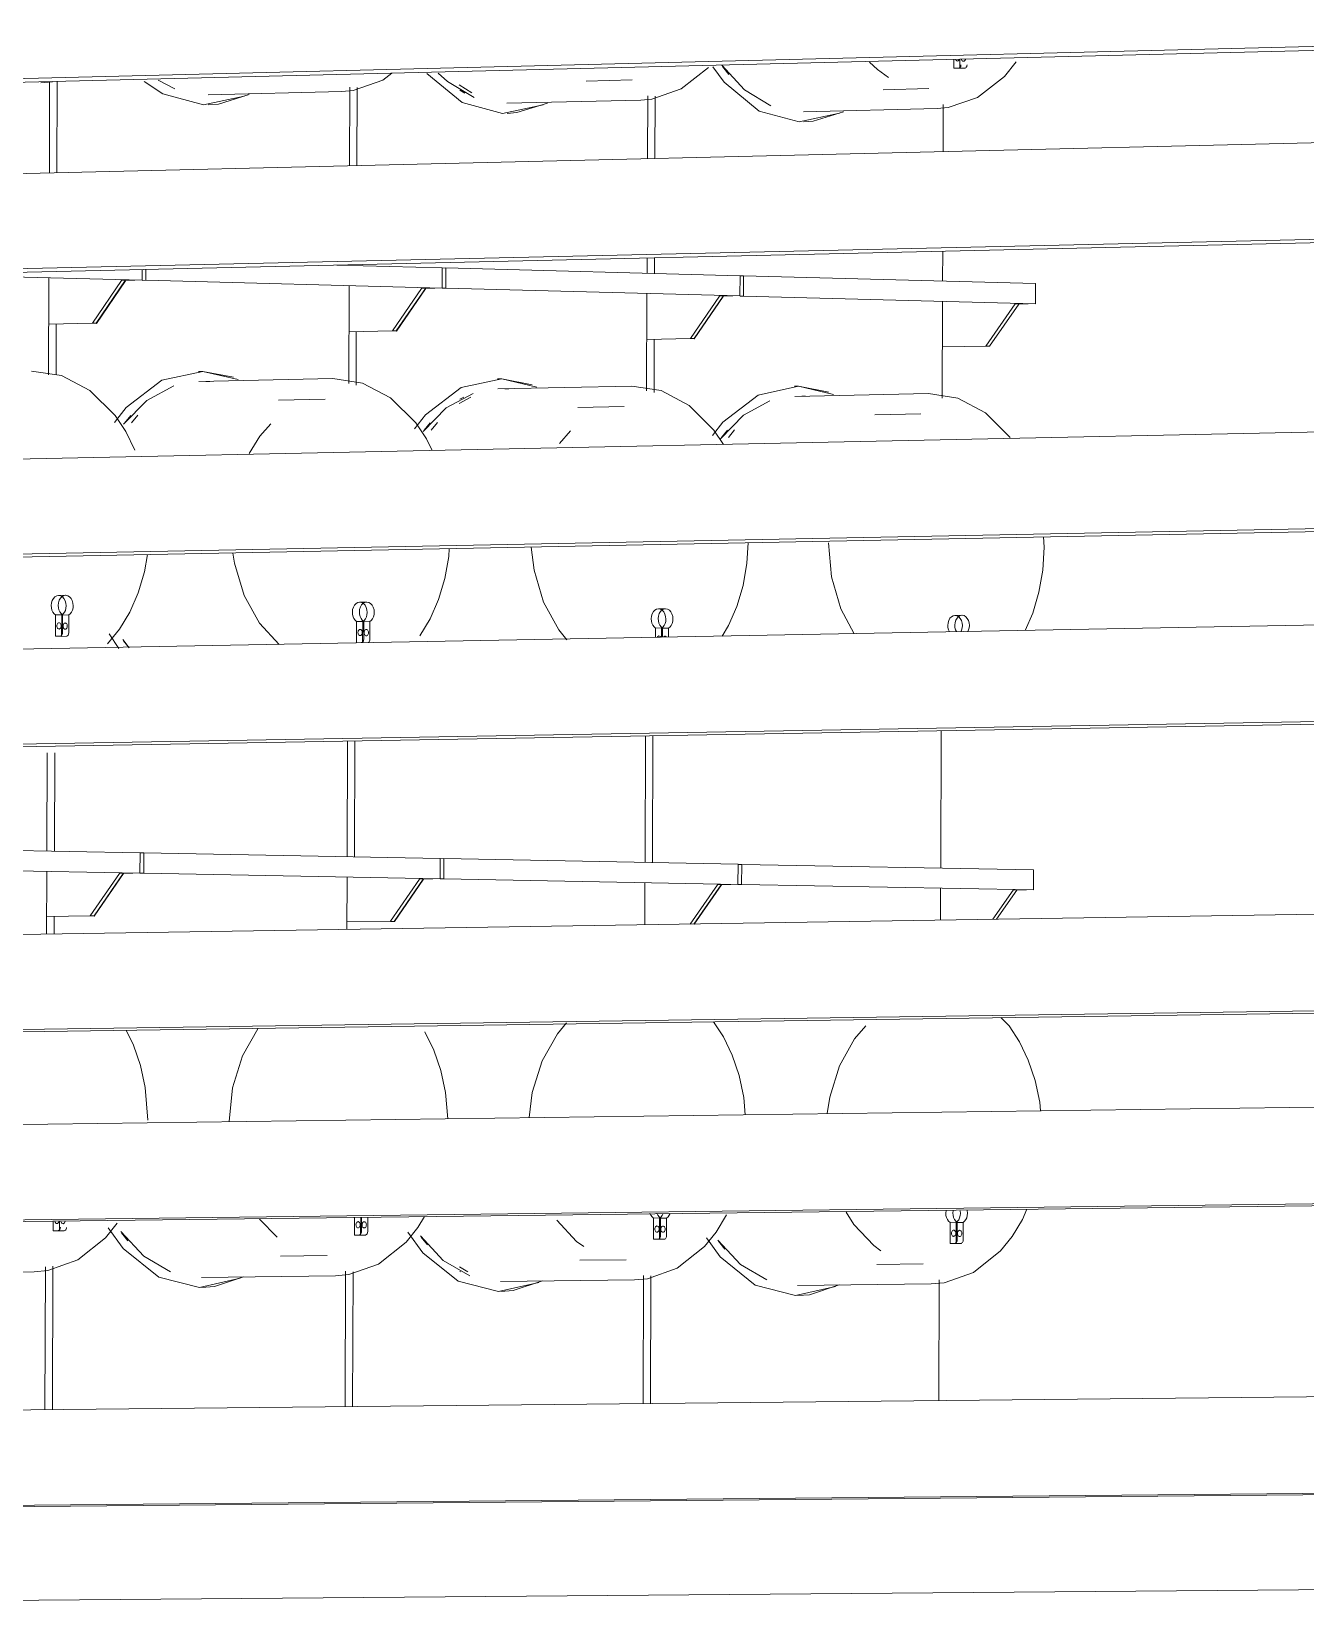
# Model space of a CAD drawing. Header units: metres. Extents: x -144 to 1000, y -717 to 29.
# Drawn here: x 11.9894 to 12.1905, y -564.0071 to -563.7582 of the extents above; entities that cross this region are included whole.
import ezdxf

# ---------------------------------------------------------------- set-up
doc = ezdxf.new("R2010")
doc.units = ezdxf.units.M
doc.layers.add('A-WALL', color=4, linetype='Continuous', lineweight=9)
doc.layers.add('E-ELEC-FIXT', color=7, linetype='Continuous', lineweight=9)

msp = doc.modelspace()

# ---------------------------------------------------------------- linework, layer by layer
at = {"layer": 'A-WALL', "lineweight": 9}
for p, q in [((11.83374, -563.76946), (12.7795, -563.74594)), ((12.77879, -563.74658), (11.84477, -563.76977)), ((12.77947, -563.76177), (11.83369, -563.78431)), ((11.83363, -563.79916), (12.77944, -563.7776)), ((12.77872, -563.77819), (11.84466, -563.79944)), ((12.77937, -563.80927), (11.83351, -563.82886)), ((11.83345, -563.84371), (12.77934, -563.8251)), ((12.77863, -563.82561), (11.84448, -563.84396)), ((12.77931, -563.84094), (11.83339, -563.85857)), ((11.83334, -563.87342), (12.77928, -563.85678)), ((12.77857, -563.85723), (11.84437, -563.87364)), ((12.77922, -563.88845), (11.83322, -563.90313)), ((11.83316, -563.91799), (12.77919, -563.90429)), ((12.77849, -563.90467), (11.84419, -563.91817)), ((12.77916, -563.92013), (11.8331, -563.93285)), ((11.83304, -563.94771), (12.77912, -563.93598)), ((12.77843, -563.9363), (11.84408, -563.94786)), ((12.77906, -563.96766), (11.83293, -563.97743)), ((11.83287, -563.99229), (12.77903, -563.98351)), ((12.77833, -563.98375), (11.8439, -563.9924)), ((12.779, -563.99935), (11.83281, -564.00715))]:
    msp.add_line(p, q, dxfattribs=at)
at = {"layer": 'E-ELEC-FIXT'}
for p, q in [((12.1019, -563.76742), (12.09831, -563.76352)), ((12.12164, -563.76303), (12.12292, -563.7642)), ((12.13496, -563.76397), (12.13497, -563.76257)), ((12.13528, -563.76272), (12.13523, -563.76262)), ((12.13535, -563.76279), (12.13528, -563.76272)), ((12.13543, -563.76284), (12.13535, -563.76279)), ((12.13552, -563.76286), (12.13543, -563.76284)), ((12.13561, -563.76284), (12.13552, -563.76286)), ((12.13569, -563.76279), (12.13561, -563.76284)), ((12.13576, -563.76271), (12.13569, -563.76279)), ((12.13582, -563.76261), (12.13576, -563.76271)), ((12.13592, -563.76254), (12.13591, -563.764)), ((12.13603, -563.76369), (12.13606, -563.76356)), ((12.13606, -563.76356), (12.13608, -563.76343)), ((12.13615, -563.76253), (12.13618, -563.76265)), ((12.13618, -563.76265), (12.13623, -563.76275)), ((12.13623, -563.76275), (12.1363, -563.76282)), ((12.1363, -563.76282), (12.13638, -563.76287)), ((12.13638, -563.76287), (12.13647, -563.76288)), ((12.13647, -563.76288), (12.13656, -563.76287)), ((12.13656, -563.76287), (12.13664, -563.76281)), ((12.13664, -563.76281), (12.13671, -563.76274)), ((12.13671, -563.76274), (12.13677, -563.76263)), ((12.13677, -563.76263), (12.1368, -563.76251)), ((12.13701, -563.76359), (12.13698, -563.76372)), ((12.13703, -563.76345), (12.13701, -563.76359)), ((12.14478, -563.763), (12.14295, -563.76527)), ((11.99265, -563.76612), (11.99083, -563.76628)), ((11.99217, -563.78053), (11.99222, -563.76611)), ((11.9934, -563.76608), (11.99335, -563.7805)), ((12.01011, -563.76804), (12.00715, -563.76607)), ((12.01198, -563.76722), (12.00934, -563.76586)), ((12.04483, -563.76588), (12.04014, -563.76749)), ((12.04624, -563.76477), (12.04483, -563.76588)), ((12.05735, -563.76939), (12.05175, -563.7648)), ((12.055, -563.76606), (12.05356, -563.76474)), ((12.05921, -563.76858), (12.055, -563.76606)), ((12.08419, -563.76584), (12.07693, -563.76602)), ((12.09622, -563.76389), (12.09193, -563.76725)), ((12.09868, -563.76616), (12.0969, -563.76374)), ((12.09943, -563.76496), (12.09844, -563.76369)), ((12.12292, -563.7642), (12.12466, -563.76544)), ((12.13496, -563.76397), (12.13571, -563.76396)), ((12.13591, -563.764), (12.13496, -563.76397)), ((12.13571, -563.76396), (12.1358, -563.76394)), ((12.1358, -563.76394), (12.13589, -563.76388)), ((12.13589, -563.76388), (12.13597, -563.7638)), ((12.13666, -563.76398), (12.13591, -563.764)), ((12.13597, -563.7638), (12.13603, -563.76369)), ((12.13676, -563.76396), (12.13666, -563.76398)), ((12.13684, -563.76391), (12.13676, -563.76396)), ((12.13692, -563.76382), (12.13684, -563.76391)), ((12.13698, -563.76372), (12.13692, -563.76382)), ((12.14295, -563.76527), (12.13868, -563.76861)), ((12.01653, -563.76977), (12.01011, -563.76804)), ((12.02295, -563.76841), (12.01653, -563.76977)), ((12.03836, -563.76765), (12.01722, -563.76817)), ((12.02371, -563.76812), (12.01887, -563.76964)), ((12.04014, -563.76749), (12.03836, -563.76765)), ((12.03956, -563.7794), (12.0396, -563.76695)), ((12.04077, -563.76703), (12.04072, -563.77937)), ((12.05688, -563.76663), (12.05887, -563.76788)), ((12.05776, -563.76791), (12.05695, -563.76744)), ((12.08658, -563.77828), (12.08662, -563.76833)), ((12.09193, -563.76725), (12.08728, -563.76885)), ((12.08778, -563.76839), (12.08774, -563.77825)), ((12.10423, -563.77074), (12.09868, -563.76616)), ((12.10608, -563.76992), (12.1019, -563.76742)), ((12.131, -563.7672), (12.1238, -563.76737)), ((12.13868, -563.76861), (12.13406, -563.7702)), ((12.01887, -563.76964), (12.01726, -563.76977)), ((12.06372, -563.77112), (12.05735, -563.76939)), ((12.0701, -563.76976), (12.06372, -563.77112)), ((12.08553, -563.76901), (12.0644, -563.76952)), ((12.06599, -563.771), (12.06444, -563.77112)), ((12.0708, -563.76949), (12.06599, -563.771)), ((12.08728, -563.76885), (12.08553, -563.76901)), ((12.11056, -563.77245), (12.10423, -563.77074)), ((12.11688, -563.7711), (12.11056, -563.77245)), ((12.13234, -563.77035), (12.11123, -563.77086)), ((12.11754, -563.77085), (12.11277, -563.77234)), ((12.13406, -563.7702), (12.13234, -563.77035)), ((12.13325, -563.77717), (12.13328, -563.7697)), ((12.11277, -563.77234), (12.11126, -563.77245)), ((12.13318, -563.79759), (12.1332, -563.79288)), ((12.00681, -563.79746), (12.00682, -563.79575)), ((12.0074, -563.79747), (12.00741, -563.79574)), ((12.05419, -563.7955), (12.03753, -563.79506)), ((12.05418, -563.7987), (12.05419, -563.7955)), ((12.05477, -563.79551), (12.05422, -563.79553)), ((12.05476, -563.79872), (12.05477, -563.79551)), ((12.1012, -563.79675), (12.05477, -563.79551)), ((12.08652, -563.79636), (12.08653, -563.79394)), ((12.08769, -563.79391), (12.08768, -563.79639)), ((11.97212, -563.79655), (12.00681, -563.79746)), ((11.99206, -563.81239), (11.99211, -563.79707)), ((11.99897, -563.80422), (12.00357, -563.7975)), ((12.00416, -563.79752), (11.99955, -563.80423)), ((12.00419, -563.79754), (11.99959, -563.80426)), ((12.00567, -563.79745), (12.00357, -563.7975)), ((12.00684, -563.79748), (12.0074, -563.79747)), ((12.0074, -563.79747), (12.05418, -563.7987)), ((12.03944, -563.81378), (12.03949, -563.79831)), ((12.10118, -563.79993), (12.1012, -563.79675)), ((12.10177, -563.79676), (12.10122, -563.79677)), ((12.10176, -563.79995), (12.10177, -563.79676)), ((12.14785, -563.79798), (12.10177, -563.79676)), ((12.14784, -563.80116), (12.14785, -563.79798)), ((12.04634, -563.80544), (12.05094, -563.79874)), ((12.05153, -563.79876), (12.04692, -563.80545)), ((12.05156, -563.79879), (12.04695, -563.80548)), ((12.05304, -563.7987), (12.05094, -563.79874)), ((12.0542, -563.79873), (12.05476, -563.79872)), ((12.05476, -563.79872), (12.10118, -563.79993)), ((12.08646, -563.81493), (12.08651, -563.79955)), ((12.09336, -563.80665), (12.09796, -563.79998)), ((12.09854, -563.79999), (12.09394, -563.80666)), ((12.09856, -563.80002), (12.09396, -563.80669)), ((12.10005, -563.79993), (12.09796, -563.79998)), ((12.10121, -563.79996), (12.10176, -563.79995)), ((12.10176, -563.79995), (12.14784, -563.80116)), ((12.13312, -563.81607), (12.13317, -563.80077)), ((12.14002, -563.80784), (12.14462, -563.8012)), ((12.14519, -563.80122), (12.14059, -563.80786)), ((12.14671, -563.80116), (12.14462, -563.8012)), ((11.99208, -563.80437), (11.99897, -563.80422)), ((11.99326, -563.80437), (11.99323, -563.81239)), ((11.99955, -563.80423), (11.99897, -563.80422)), ((11.99959, -563.80426), (11.999, -563.80425)), ((12.03946, -563.80559), (12.04634, -563.80544)), ((12.04063, -563.80559), (12.0406, -563.81402)), ((12.04692, -563.80545), (12.04634, -563.80544)), ((12.04695, -563.80548), (12.04637, -563.80546)), ((12.08648, -563.8068), (12.09336, -563.80665)), ((12.08764, -563.8068), (12.08762, -563.81517)), ((12.09394, -563.80666), (12.09336, -563.80665)), ((12.09396, -563.80669), (12.09338, -563.80667)), ((12.13315, -563.80799), (12.14002, -563.80784)), ((12.14059, -563.80786), (12.14002, -563.80784)), ((11.98936, -563.81179), (11.99409, -563.81251)), ((11.99409, -563.81251), (11.99856, -563.81485)), ((12.00428, -563.81754), (12.00995, -563.81322)), ((12.00995, -563.81322), (12.01638, -563.81184)), ((12.01574, -563.81184), (12.01642, -563.81184)), ((12.01578, -563.81344), (12.03691, -563.81299)), ((12.01638, -563.81184), (12.02198, -563.81315)), ((12.01642, -563.81184), (12.02124, -563.81278)), ((12.01749, -563.81342), (12.01689, -563.81342)), ((12.03691, -563.81299), (12.04161, -563.8137)), ((12.0572, -563.81441), (12.06358, -563.81303)), ((12.06294, -563.81302), (12.06361, -563.81303)), ((12.06358, -563.81303), (12.06914, -563.81433)), ((12.06361, -563.81303), (12.0684, -563.81396)), ((11.99856, -563.81485), (12.00254, -563.8188)), ((12.00756, -563.81644), (12.01182, -563.81415)), ((12.04161, -563.8137), (12.04605, -563.81603)), ((12.05157, -563.8187), (12.0572, -563.81441)), ((12.05482, -563.81761), (12.05905, -563.81532)), ((12.0587, -563.81589), (12.05689, -563.81691)), ((12.05696, -563.81624), (12.05759, -563.81592)), ((12.06298, -563.81462), (12.08411, -563.81417)), ((12.06468, -563.8146), (12.06409, -563.8146)), ((12.08411, -563.81417), (12.08877, -563.81488)), ((12.08877, -563.81488), (12.09318, -563.81721)), ((12.0985, -563.81986), (12.10408, -563.81558)), ((12.10408, -563.81558), (12.11042, -563.8142)), ((12.10979, -563.8142), (12.11045, -563.8142)), ((12.10983, -563.81579), (12.13094, -563.81534)), ((12.11042, -563.8142), (12.11594, -563.81551)), ((12.11045, -563.8142), (12.1152, -563.81513)), ((12.11152, -563.81577), (12.11094, -563.81577)), ((12.13094, -563.81534), (12.13557, -563.81606)), ((12.00244, -563.8199), (12.00428, -563.81754)), ((12.00389, -563.82018), (12.00756, -563.81644)), ((12.02832, -563.81638), (12.03572, -563.81622)), ((12.04605, -563.81603), (12.05, -563.81997)), ((12.05118, -563.82133), (12.05482, -563.81761)), ((12.07557, -563.81755), (12.08292, -563.81739)), ((12.09318, -563.81721), (12.09709, -563.82113)), ((12.10173, -563.81877), (12.10592, -563.81649)), ((12.13557, -563.81606), (12.13995, -563.81837)), ((12.13995, -563.81837), (12.14384, -563.82228)), ((12.00254, -563.8188), (12.00424, -563.82136)), ((12.00403, -563.82), (12.00503, -563.81879)), ((12.00614, -563.81876), (12.00514, -563.81998)), ((12.02714, -563.8201), (12.02542, -563.82207)), ((12.04982, -563.82093), (12.05157, -563.8187)), ((12.05, -563.81997), (12.05169, -563.82252)), ((12.05132, -563.82115), (12.05231, -563.81995)), ((12.05342, -563.81992), (12.05243, -563.82113)), ((12.09685, -563.82196), (12.0985, -563.81986)), ((12.09812, -563.82248), (12.10173, -563.81877)), ((12.12247, -563.81871), (12.12975, -563.81855)), ((12.00424, -563.82136), (12.00568, -563.82427)), ((12.02542, -563.82207), (12.02369, -563.82483)), ((12.05169, -563.82252), (12.05258, -563.82432)), ((12.07442, -563.82123), (12.07269, -563.82322)), ((12.09709, -563.82113), (12.09857, -563.82337)), ((12.09825, -563.8223), (12.09924, -563.8211)), ((12.10035, -563.82107), (12.09936, -563.82228)), ((12.14908, -563.83798), (12.14921, -563.83961)), ((12.00768, -563.84075), (12.0072, -563.84349)), ((12.02113, -563.84052), (12.02139, -563.84214)), ((12.05531, -563.83982), (12.05523, -563.84105)), ((12.06825, -563.8396), (12.06869, -563.84322)), ((12.10248, -563.83889), (12.10229, -563.84214)), ((12.11514, -563.83891), (12.11564, -563.84428)), ((12.14921, -563.83961), (12.14899, -563.84321)), ((12.02139, -563.84214), (12.0229, -563.84721)), ((12.05523, -563.84105), (12.05462, -563.84457)), ((12.06869, -563.84322), (12.07019, -563.84827)), ((12.10229, -563.84214), (12.10168, -563.84564)), ((12.14899, -563.84321), (12.14838, -563.84671)), ((12.0072, -563.84349), (12.0062, -563.84681)), ((12.05462, -563.84457), (12.05362, -563.84788)), ((12.10168, -563.84564), (12.10069, -563.84895)), ((12.11564, -563.84428), (12.11712, -563.84931)), ((11.9925, -563.84839), (11.99262, -563.84801)), ((11.99262, -563.84801), (11.99281, -563.84768)), ((11.99281, -563.84768), (11.99305, -563.84743)), ((11.99305, -563.84743), (11.99334, -563.84727)), ((11.99334, -563.84727), (11.99365, -563.84722)), ((11.99361, -563.84722), (11.99473, -563.8472)), ((11.99374, -563.84799), (11.99362, -563.84837)), ((11.99365, -563.84722), (11.99395, -563.84729)), ((11.99392, -563.84766), (11.99374, -563.84799)), ((11.99417, -563.84741), (11.99392, -563.84766)), ((11.99395, -563.84729), (11.99424, -563.84745)), ((11.99446, -563.84725), (11.99417, -563.84741)), ((11.99424, -563.84745), (11.99448, -563.84771)), ((11.99476, -563.8472), (11.99446, -563.84725)), ((11.99448, -563.84771), (11.99467, -563.84805)), ((11.99467, -563.84805), (11.99478, -563.84844)), ((11.99507, -563.84726), (11.99476, -563.8472)), ((11.99535, -563.84743), (11.99507, -563.84726)), ((11.9956, -563.84769), (11.99535, -563.84743)), ((11.99578, -563.84803), (11.9956, -563.84769)), ((11.9959, -563.84842), (11.99578, -563.84803)), ((12.0062, -563.84681), (12.00486, -563.84985)), ((12.0229, -563.84721), (12.02532, -563.85159)), ((12.04087, -563.84833), (12.04117, -563.84828)), ((12.04114, -563.84828), (12.04225, -563.84826)), ((12.04117, -563.84828), (12.04148, -563.84834)), ((12.04229, -563.84826), (12.04198, -563.84831)), ((12.04259, -563.84832), (12.04229, -563.84826)), ((12.05362, -563.84788), (12.05229, -563.85091)), ((12.07019, -563.84827), (12.07259, -563.85263)), ((12.14838, -563.84671), (12.1474, -563.85)), ((11.99246, -563.84881), (11.9925, -563.84839)), ((11.99249, -563.84918), (11.99246, -563.84881)), ((11.99258, -563.84952), (11.99249, -563.84918)), ((11.99272, -563.84984), (11.99258, -563.84952)), ((11.99292, -563.8501), (11.99272, -563.84984)), ((11.99315, -563.85029), (11.99292, -563.8501)), ((11.99314, -563.85366), (11.99315, -563.85029)), ((11.99315, -563.85029), (11.99426, -563.85027)), ((11.99362, -563.84837), (11.99357, -563.84879)), ((11.99357, -563.84879), (11.9936, -563.84915)), ((11.9936, -563.84915), (11.99369, -563.8495)), ((11.99369, -563.8495), (11.99384, -563.84982)), ((11.99384, -563.84982), (11.99403, -563.85008)), ((11.99403, -563.85008), (11.99426, -563.85027)), ((11.99412, -563.85031), (11.99411, -563.85368)), ((11.99435, -563.85013), (11.99412, -563.85031)), ((11.99524, -563.85029), (11.99412, -563.85031)), ((11.99426, -563.85027), (11.99425, -563.85311)), ((11.99455, -563.84988), (11.99435, -563.85013)), ((11.9947, -563.84957), (11.99455, -563.84988)), ((11.99479, -563.84923), (11.9947, -563.84957)), ((11.99478, -563.84844), (11.99482, -563.84886)), ((11.99482, -563.84886), (11.99479, -563.84923)), ((11.99523, -563.85313), (11.99524, -563.85029)), ((11.99524, -563.85029), (11.99547, -563.85011)), ((11.99547, -563.85011), (11.99566, -563.84986)), ((11.99566, -563.84986), (11.99581, -563.84955)), ((11.99581, -563.84955), (11.99591, -563.8492)), ((11.99594, -563.84884), (11.9959, -563.84842)), ((11.99591, -563.8492), (11.99594, -563.84884)), ((12.00486, -563.84985), (12.00323, -563.85255)), ((12.04, -563.84986), (12.04004, -563.84945)), ((12.04003, -563.85023), (12.04, -563.84986)), ((12.04011, -563.85057), (12.04003, -563.85023)), ((12.04004, -563.84945), (12.04016, -563.84906)), ((12.04026, -563.85088), (12.04011, -563.85057)), ((12.04016, -563.84906), (12.04034, -563.84873)), ((12.04034, -563.84873), (12.04059, -563.84848)), ((12.04059, -563.84848), (12.04087, -563.84833)), ((12.04115, -563.84942), (12.04111, -563.84984)), ((12.04111, -563.84984), (12.04114, -563.8502)), ((12.04114, -563.8502), (12.04123, -563.85055)), ((12.04127, -563.84904), (12.04115, -563.84942)), ((12.04123, -563.85055), (12.04137, -563.85086)), ((12.04146, -563.84871), (12.04127, -563.84904)), ((12.0417, -563.84846), (12.04146, -563.84871)), ((12.04148, -563.84834), (12.04176, -563.84851)), ((12.04198, -563.84831), (12.0417, -563.84846)), ((12.04176, -563.84851), (12.042, -563.84877)), ((12.042, -563.84877), (12.04219, -563.84911)), ((12.04222, -563.85062), (12.04207, -563.85092)), ((12.04219, -563.84911), (12.0423, -563.8495)), ((12.04231, -563.85028), (12.04222, -563.85062)), ((12.0423, -563.8495), (12.04234, -563.84991)), ((12.04234, -563.84991), (12.04231, -563.85028)), ((12.04287, -563.84849), (12.04259, -563.84832)), ((12.04312, -563.84875), (12.04287, -563.84849)), ((12.0433, -563.84908), (12.04312, -563.84875)), ((12.04319, -563.8509), (12.04333, -563.8506)), ((12.04342, -563.84947), (12.0433, -563.84908)), ((12.04333, -563.8506), (12.04342, -563.85025)), ((12.04346, -563.84989), (12.04342, -563.84947)), ((12.04342, -563.85025), (12.04346, -563.84989)), ((12.08717, -563.8509), (12.08721, -563.85049)), ((12.08721, -563.85049), (12.08733, -563.85011)), ((12.08733, -563.85011), (12.08752, -563.84978)), ((12.08752, -563.84978), (12.08776, -563.84953)), ((12.08776, -563.84953), (12.08804, -563.84938)), ((12.08804, -563.84938), (12.08834, -563.84933)), ((12.08833, -563.85047), (12.08829, -563.85088)), ((12.08831, -563.84933), (12.08942, -563.84931)), ((12.08844, -563.85009), (12.08833, -563.85047)), ((12.08834, -563.84933), (12.08864, -563.84939)), ((12.08863, -563.84976), (12.08844, -563.85009)), ((12.08887, -563.84951), (12.08863, -563.84976)), ((12.08864, -563.84939), (12.08892, -563.84956)), ((12.08915, -563.84936), (12.08887, -563.84951)), ((12.08892, -563.84956), (12.08916, -563.84982)), ((12.08946, -563.84931), (12.08915, -563.84936)), ((12.08916, -563.84982), (12.08935, -563.85015)), ((12.08935, -563.85015), (12.08946, -563.85054)), ((12.08976, -563.84937), (12.08946, -563.84931)), ((12.08946, -563.85054), (12.0895, -563.85095)), ((12.09004, -563.84954), (12.08976, -563.84937)), ((12.09028, -563.8498), (12.09004, -563.84954)), ((12.09046, -563.85013), (12.09028, -563.8498)), ((12.09058, -563.85052), (12.09046, -563.85013)), ((12.09061, -563.85093), (12.09058, -563.85052)), ((12.10069, -563.84895), (12.09936, -563.85197)), ((12.11712, -563.84931), (12.11924, -563.85328)), ((12.13433, -563.85082), (12.13457, -563.85057)), ((12.13457, -563.85057), (12.13485, -563.85042)), ((12.13485, -563.85042), (12.13515, -563.85037)), ((12.13512, -563.85037), (12.13623, -563.85035)), ((12.13515, -563.85037), (12.13545, -563.85043)), ((12.13545, -563.85043), (12.13573, -563.8506)), ((12.13569, -563.85055), (12.13545, -563.8508)), ((12.13597, -563.8504), (12.13569, -563.85055)), ((12.13573, -563.8506), (12.13597, -563.85086)), ((12.13627, -563.85035), (12.13597, -563.8504)), ((12.13656, -563.85041), (12.13627, -563.85035)), ((12.13684, -563.85058), (12.13656, -563.85041)), ((12.13708, -563.85084), (12.13684, -563.85058)), ((12.1474, -563.85), (12.1462, -563.85274)), ((11.99336, -563.85204), (11.99337, -563.85191)), ((11.99337, -563.85217), (11.99336, -563.85204)), ((11.99337, -563.85191), (11.99341, -563.85179)), ((11.9934, -563.85229), (11.99337, -563.85217)), ((11.99346, -563.85239), (11.9934, -563.85229)), ((11.99341, -563.85179), (11.99346, -563.85169)), ((11.99346, -563.85169), (11.99353, -563.85161)), ((11.99353, -563.85246), (11.99346, -563.85239)), ((11.99353, -563.85161), (11.99361, -563.85156)), ((11.99361, -563.85251), (11.99353, -563.85246)), ((11.99361, -563.85156), (11.9937, -563.85154)), ((11.9937, -563.85253), (11.99361, -563.85251)), ((11.9937, -563.85154), (11.99379, -563.85156)), ((11.99379, -563.85251), (11.9937, -563.85253)), ((11.99379, -563.85156), (11.99387, -563.8516)), ((11.99387, -563.85246), (11.99379, -563.85251)), ((11.99387, -563.8516), (11.99394, -563.85168)), ((11.99394, -563.85238), (11.99387, -563.85246)), ((11.99394, -563.85168), (11.994, -563.85178)), ((11.99399, -563.85228), (11.99394, -563.85238)), ((11.99403, -563.85216), (11.99399, -563.85228)), ((11.994, -563.85178), (11.99403, -563.8519)), ((11.99403, -563.8519), (11.99404, -563.85203)), ((11.99404, -563.85203), (11.99403, -563.85216)), ((11.9942, -563.85337), (11.99424, -563.85324)), ((11.99424, -563.85324), (11.99425, -563.85311)), ((11.99434, -563.85193), (11.99433, -563.85206)), ((11.99433, -563.85206), (11.99434, -563.85219)), ((11.99438, -563.85181), (11.99434, -563.85193)), ((11.99434, -563.85219), (11.99438, -563.85231)), ((11.99443, -563.85171), (11.99438, -563.85181)), ((11.99438, -563.85231), (11.99443, -563.85241)), ((11.9945, -563.85163), (11.99443, -563.85171)), ((11.99443, -563.85241), (11.9945, -563.85249)), ((11.99459, -563.85158), (11.9945, -563.85163)), ((11.9945, -563.85249), (11.99458, -563.85253)), ((11.99458, -563.85253), (11.99467, -563.85255)), ((11.99467, -563.85156), (11.99459, -563.85158)), ((11.99476, -563.85158), (11.99467, -563.85156)), ((11.99467, -563.85255), (11.99476, -563.85253)), ((11.99485, -563.85163), (11.99476, -563.85158)), ((11.99476, -563.85253), (11.99484, -563.85248)), ((11.99484, -563.85248), (11.99491, -563.8524)), ((11.99492, -563.8517), (11.99485, -563.85163)), ((11.99491, -563.8524), (11.99497, -563.8523)), ((11.99497, -563.8518), (11.99492, -563.8517)), ((11.995, -563.85192), (11.99497, -563.8518)), ((11.99497, -563.8523), (11.995, -563.85218)), ((11.99501, -563.85205), (11.995, -563.85192)), ((11.995, -563.85218), (11.99501, -563.85205)), ((11.99521, -563.85326), (11.99518, -563.85339)), ((11.99523, -563.85313), (11.99521, -563.85326)), ((12.00323, -563.85255), (12.00136, -563.85486)), ((12.02532, -563.85159), (12.02843, -563.85494)), ((12.04045, -563.85114), (12.04026, -563.85088)), ((12.04068, -563.85134), (12.04045, -563.85114)), ((12.04067, -563.85469), (12.04068, -563.85134)), ((12.04068, -563.85134), (12.0418, -563.85132)), ((12.04089, -563.85308), (12.0409, -563.85295)), ((12.0409, -563.85321), (12.04089, -563.85308)), ((12.0409, -563.85295), (12.04094, -563.85283)), ((12.04094, -563.85332), (12.0409, -563.85321)), ((12.04094, -563.85283), (12.04099, -563.85273)), ((12.04099, -563.85273), (12.04106, -563.85265)), ((12.04106, -563.85265), (12.04115, -563.8526)), ((12.04115, -563.8526), (12.04123, -563.85258)), ((12.04123, -563.85258), (12.04132, -563.8526)), ((12.04132, -563.8526), (12.0414, -563.85265)), ((12.04137, -563.85086), (12.04157, -563.85112)), ((12.0414, -563.85265), (12.04147, -563.85272)), ((12.04147, -563.85272), (12.04153, -563.85282)), ((12.04153, -563.85282), (12.04156, -563.85294)), ((12.04156, -563.85319), (12.04153, -563.85331)), ((12.04156, -563.85294), (12.04157, -563.85307)), ((12.04157, -563.85307), (12.04156, -563.85319)), ((12.04157, -563.85112), (12.0418, -563.85132)), ((12.04165, -563.85136), (12.04163, -563.85469)), ((12.04188, -563.85118), (12.04165, -563.85136)), ((12.04276, -563.85134), (12.04165, -563.85136)), ((12.0418, -563.85132), (12.04179, -563.85414)), ((12.04187, -563.85297), (12.04186, -563.8531)), ((12.04186, -563.8531), (12.04187, -563.85323)), ((12.0419, -563.85285), (12.04187, -563.85297)), ((12.04187, -563.85323), (12.0419, -563.85335)), ((12.04207, -563.85092), (12.04188, -563.85118)), ((12.04196, -563.85275), (12.0419, -563.85285)), ((12.04203, -563.85267), (12.04196, -563.85275)), ((12.04211, -563.85262), (12.04203, -563.85267)), ((12.0422, -563.8526), (12.04211, -563.85262)), ((12.04229, -563.85262), (12.0422, -563.8526)), ((12.04237, -563.85267), (12.04229, -563.85262)), ((12.04244, -563.85274), (12.04237, -563.85267)), ((12.04249, -563.85284), (12.04244, -563.85274)), ((12.04253, -563.85296), (12.04249, -563.85284)), ((12.04249, -563.85333), (12.04253, -563.85322)), ((12.04254, -563.85309), (12.04253, -563.85296)), ((12.04253, -563.85322), (12.04254, -563.85309)), ((12.04275, -563.85416), (12.04276, -563.85134)), ((12.04276, -563.85134), (12.04299, -563.85115)), ((12.04299, -563.85115), (12.04319, -563.8509)), ((12.05229, -563.85091), (12.05067, -563.8536)), ((12.07259, -563.85263), (12.07386, -563.85422)), ((12.0872, -563.85127), (12.08717, -563.8509)), ((12.08729, -563.85161), (12.0872, -563.85127)), ((12.08743, -563.85192), (12.08729, -563.85161)), ((12.08762, -563.85218), (12.08743, -563.85192)), ((12.08785, -563.85237), (12.08762, -563.85218)), ((12.08785, -563.85237), (12.08897, -563.85235)), ((12.08785, -563.85383), (12.08785, -563.85237)), ((12.08829, -563.85088), (12.08831, -563.85125)), ((12.08831, -563.85125), (12.0884, -563.85159)), ((12.0884, -563.85159), (12.08855, -563.8519)), ((12.08855, -563.8519), (12.08874, -563.85216)), ((12.08874, -563.85216), (12.08897, -563.85235)), ((12.08904, -563.85221), (12.08881, -563.8524)), ((12.08992, -563.85238), (12.08881, -563.8524)), ((12.08881, -563.8524), (12.08881, -563.85381)), ((12.08897, -563.85235), (12.08896, -563.8538)), ((12.08923, -563.85196), (12.08904, -563.85221)), ((12.08938, -563.85166), (12.08923, -563.85196)), ((12.08947, -563.85132), (12.08938, -563.85166)), ((12.0895, -563.85095), (12.08947, -563.85132)), ((12.08992, -563.85238), (12.09015, -563.85219)), ((12.08992, -563.85379), (12.08992, -563.85238)), ((12.09015, -563.85219), (12.09035, -563.85194)), ((12.09035, -563.85194), (12.09049, -563.85164)), ((12.09049, -563.85164), (12.09058, -563.8513)), ((12.09058, -563.8513), (12.09061, -563.85093)), ((12.09936, -563.85197), (12.09836, -563.85363)), ((12.13399, -563.85194), (12.13403, -563.85153)), ((12.13402, -563.8523), (12.13399, -563.85194)), ((12.13411, -563.85265), (12.13402, -563.8523)), ((12.13403, -563.85153), (12.13415, -563.85115)), ((12.13425, -563.85296), (12.13411, -563.85265)), ((12.13415, -563.85115), (12.13433, -563.85082)), ((12.13515, -563.85151), (12.1351, -563.85192)), ((12.1351, -563.85192), (12.13513, -563.85228)), ((12.13513, -563.85228), (12.13522, -563.85263)), ((12.13526, -563.85112), (12.13515, -563.85151)), ((12.13522, -563.85263), (12.13536, -563.85293)), ((12.13545, -563.8508), (12.13526, -563.85112)), ((12.13597, -563.85086), (12.13615, -563.85119)), ((12.13618, -563.85269), (12.13604, -563.85299)), ((12.13615, -563.85119), (12.13626, -563.85158)), ((12.13627, -563.85235), (12.13618, -563.85269)), ((12.13626, -563.85158), (12.1363, -563.85199)), ((12.1363, -563.85199), (12.13627, -563.85235)), ((12.13726, -563.85117), (12.13708, -563.85084)), ((12.13715, -563.85297), (12.13729, -563.85267)), ((12.13738, -563.85156), (12.13726, -563.85117)), ((12.13729, -563.85267), (12.13738, -563.85233)), ((12.13741, -563.85197), (12.13738, -563.85156)), ((12.13738, -563.85233), (12.13741, -563.85197)), ((11.99314, -563.85366), (11.99389, -563.85364)), ((11.99411, -563.85368), (11.99314, -563.85366)), ((11.99389, -563.85364), (11.99398, -563.85362)), ((11.99398, -563.85362), (11.99407, -563.85357)), ((11.99407, -563.85357), (11.99415, -563.85348)), ((11.99486, -563.85366), (11.99411, -563.85368)), ((11.99415, -563.85348), (11.9942, -563.85337)), ((11.99495, -563.85364), (11.99486, -563.85366)), ((11.99504, -563.85359), (11.99495, -563.85364)), ((11.99512, -563.8535), (11.99504, -563.85359)), ((11.99518, -563.85339), (11.99512, -563.8535)), ((12.00312, -563.85557), (12.00161, -563.85327)), ((12.00478, -563.8555), (12.00377, -563.8542)), ((12.00471, -563.85542), (12.0039, -563.85437)), ((12.04067, -563.85469), (12.04142, -563.85467)), ((12.04099, -563.85342), (12.04094, -563.85332)), ((12.04106, -563.8535), (12.04099, -563.85342)), ((12.04114, -563.85355), (12.04106, -563.8535)), ((12.04123, -563.85356), (12.04114, -563.85355)), ((12.04132, -563.85355), (12.04123, -563.85356)), ((12.0414, -563.8535), (12.04132, -563.85355)), ((12.04147, -563.85342), (12.0414, -563.8535)), ((12.04142, -563.85467), (12.04151, -563.85465)), ((12.04153, -563.85331), (12.04147, -563.85342)), ((12.04151, -563.85465), (12.0416, -563.8546)), ((12.0416, -563.8546), (12.04168, -563.85452)), ((12.04168, -563.85452), (12.04174, -563.85441)), ((12.04174, -563.85441), (12.04177, -563.85428)), ((12.04177, -563.85428), (12.04179, -563.85414)), ((12.0419, -563.85335), (12.04196, -563.85345)), ((12.04196, -563.85345), (12.04203, -563.85352)), ((12.04203, -563.85352), (12.04211, -563.85357)), ((12.04211, -563.85357), (12.0422, -563.85359)), ((12.0422, -563.85359), (12.04228, -563.85357)), ((12.04228, -563.85357), (12.04237, -563.85352)), ((12.04237, -563.85352), (12.04244, -563.85344)), ((12.04244, -563.85344), (12.04249, -563.85333)), ((12.04257, -563.85462), (12.04248, -563.85468)), ((12.04264, -563.85454), (12.04257, -563.85462)), ((12.0427, -563.85443), (12.04264, -563.85454)), ((12.04274, -563.8543), (12.0427, -563.85443)), ((12.04275, -563.85416), (12.04274, -563.8543)), ((12.08811, -563.85387), (12.08816, -563.85376)), ((12.08816, -563.85376), (12.08823, -563.85368)), ((12.08823, -563.85368), (12.08832, -563.85363)), ((12.08832, -563.85363), (12.0884, -563.85362)), ((12.0884, -563.85362), (12.08849, -563.85363)), ((12.08849, -563.85363), (12.08857, -563.85368)), ((12.08857, -563.85368), (12.08864, -563.85375)), ((12.08864, -563.85375), (12.0887, -563.85385)), ((12.08919, -563.85371), (12.08912, -563.85378)), ((12.08927, -563.85365), (12.08919, -563.85371)), ((12.08936, -563.85364), (12.08927, -563.85365)), ((12.08945, -563.85365), (12.08936, -563.85364)), ((12.08953, -563.8537), (12.08945, -563.85365)), ((12.0896, -563.85378), (12.08953, -563.8537)), ((12.03917, -563.88848), (12.03924, -563.87021)), ((12.04041, -563.87019), (12.04034, -563.8885)), ((12.0862, -563.88938), (12.08627, -563.86939)), ((12.08743, -563.86937), (12.08736, -563.8894)), ((12.13288, -563.89026), (12.13295, -563.86857)), ((11.99179, -563.88758), (11.99184, -563.87207)), ((11.99302, -563.87207), (11.99296, -563.8876)), ((12.00649, -563.88786), (11.95934, -563.88696)), ((12.00648, -563.89107), (12.00649, -563.88786)), ((12.00708, -563.88787), (12.00652, -563.88788)), ((12.00707, -563.89109), (12.00708, -563.88787)), ((12.05386, -563.88876), (12.00708, -563.88787)), ((11.95933, -563.89019), (12.00648, -563.89107)), ((12.05385, -563.89196), (12.05386, -563.88876)), ((12.05445, -563.88877), (12.05389, -563.88878)), ((12.05444, -563.89197), (12.05445, -563.88877)), ((12.10088, -563.88965), (12.05445, -563.88877)), ((12.10087, -563.89284), (12.10088, -563.88965)), ((12.10146, -563.88967), (12.10091, -563.88967)), ((12.10145, -563.89286), (12.10146, -563.88967)), ((12.14754, -563.89054), (12.10146, -563.88967)), ((12.14753, -563.89372), (12.14754, -563.89054)), ((11.99174, -563.90067), (11.99177, -563.8908)), ((11.99863, -563.8978), (12.00324, -563.89111)), ((12.00383, -563.89112), (11.99922, -563.89781)), ((12.00386, -563.89114), (11.99925, -563.89783)), ((12.00533, -563.89107), (12.00324, -563.89111)), ((12.00651, -563.89109), (12.00707, -563.89109)), ((12.00707, -563.89109), (12.05385, -563.89196)), ((12.03913, -563.89994), (12.03916, -563.89169)), ((12.04602, -563.89866), (12.05062, -563.89199)), ((12.0512, -563.89201), (12.0466, -563.89867)), ((12.05123, -563.89203), (12.04663, -563.89869)), ((12.05271, -563.89196), (12.05062, -563.89199)), ((12.05388, -563.89198), (12.05444, -563.89197)), ((12.05444, -563.89197), (12.10087, -563.89284)), ((12.08617, -563.89921), (12.08619, -563.89257)), ((12.09333, -563.8991), (12.09764, -563.89288)), ((12.09822, -563.89289), (12.09393, -563.89909)), ((12.09825, -563.89291), (12.09396, -563.89909)), ((12.09973, -563.89284), (12.09764, -563.89288)), ((12.10089, -563.89286), (12.10145, -563.89286)), ((12.10145, -563.89286), (12.14753, -563.89372)), ((12.13285, -563.89848), (12.13287, -563.89344)), ((12.14111, -563.89835), (12.14431, -563.89375)), ((12.14489, -563.89376), (12.1417, -563.89835)), ((12.1464, -563.89372), (12.14431, -563.89375)), ((11.99175, -563.89791), (11.99863, -563.8978)), ((11.99293, -563.89791), (11.99292, -563.90065)), ((11.99922, -563.89781), (11.99863, -563.8978)), ((11.99925, -563.89783), (11.99866, -563.89782)), ((12.03914, -563.89877), (12.04602, -563.89866)), ((12.0466, -563.89867), (12.04602, -563.89866)), ((12.04663, -563.89869), (12.04604, -563.89868)), ((12.07382, -563.91471), (12.07237, -563.91643)), ((12.09701, -563.91452), (12.09857, -563.91691)), ((12.12106, -563.91518), (12.11929, -563.91722)), ((12.14239, -563.91386), (12.14366, -563.91515)), ((12.14366, -563.91515), (12.14531, -563.9177)), ((12.00428, -563.91586), (12.00544, -563.91822)), ((12.02509, -563.91564), (12.02265, -563.91992)), ((12.05147, -563.91611), (12.05288, -563.91902)), ((12.07237, -563.91643), (12.06994, -563.9207)), ((12.09857, -563.91691), (12.09997, -563.91982)), ((12.11929, -563.91722), (12.11688, -563.92147)), ((12.14531, -563.9177), (12.1467, -563.9206)), ((12.00544, -563.91822), (12.00655, -563.92145)), ((12.02265, -563.91992), (12.0211, -563.92493)), ((12.05288, -563.91902), (12.05398, -563.92224)), ((12.09997, -563.91982), (12.10106, -563.92302)), ((12.00655, -563.92145), (12.0073, -563.92489)), ((12.05398, -563.92224), (12.05473, -563.92568)), ((12.06994, -563.9207), (12.06841, -563.92569)), ((12.11688, -563.92147), (12.11536, -563.92645)), ((12.1467, -563.9206), (12.14779, -563.9238)), ((12.0073, -563.92489), (12.0077, -563.93007)), ((12.0211, -563.92493), (12.02056, -563.93027)), ((12.10106, -563.92302), (12.1018, -563.92646)), ((12.14779, -563.9238), (12.14852, -563.92723)), ((12.05473, -563.92568), (12.05505, -563.92986)), ((12.06841, -563.92569), (12.06792, -563.92965)), ((12.1018, -563.92646), (12.10202, -563.92923)), ((12.11536, -563.92645), (12.11498, -563.92901)), ((12.14852, -563.92723), (12.14862, -563.92861)), ((12.05138, -563.94529), (12.05034, -563.94703)), ((12.08712, -563.94507), (12.08697, -563.94476)), ((12.08731, -563.94533), (12.08712, -563.94507)), ((12.08753, -563.94552), (12.08731, -563.94533)), ((12.08809, -563.94475), (12.08823, -563.94506)), ((12.08823, -563.94506), (12.08842, -563.94531)), ((12.08842, -563.94531), (12.08865, -563.9455)), ((12.08872, -563.94535), (12.08849, -563.94553)), ((12.08891, -563.9451), (12.08872, -563.94535)), ((12.08906, -563.94479), (12.08891, -563.9451)), ((12.08961, -563.94552), (12.08984, -563.94533)), ((12.08984, -563.94533), (12.09003, -563.94508)), ((12.09003, -563.94508), (12.09017, -563.94478)), ((12.09904, -563.94502), (12.09743, -563.94772)), ((12.11796, -563.94457), (12.11919, -563.94653)), ((12.13368, -563.94473), (12.13373, -563.94432)), ((12.13371, -563.9451), (12.13368, -563.94473)), ((12.1338, -563.94544), (12.13371, -563.9451)), ((12.13484, -563.94431), (12.1348, -563.94472)), ((12.1348, -563.94472), (12.13483, -563.94508)), ((12.13483, -563.94508), (12.13492, -563.94543)), ((12.13596, -563.94513), (12.13587, -563.94547)), ((12.13596, -563.94435), (12.136, -563.94477)), ((12.136, -563.94477), (12.13596, -563.94513)), ((12.13699, -563.94546), (12.13708, -563.94512)), ((12.13711, -563.94475), (12.13707, -563.94434)), ((12.13708, -563.94512), (12.13711, -563.94475)), ((12.14647, -563.94412), (12.14577, -563.94572)), ((11.9928, -563.94751), (11.9928, -563.94602)), ((11.9928, -563.94751), (11.99355, -563.9475)), ((11.99377, -563.94752), (11.9928, -563.94751)), ((11.99307, -563.94614), (11.99303, -563.94602)), ((11.99312, -563.94624), (11.99307, -563.94614)), ((11.99319, -563.94632), (11.99312, -563.94624)), ((11.99327, -563.94637), (11.99319, -563.94632)), ((11.99336, -563.94639), (11.99327, -563.94637)), ((11.99345, -563.94637), (11.99336, -563.94639)), ((11.99353, -563.94632), (11.99345, -563.94637)), ((11.9936, -563.94624), (11.99353, -563.94632)), ((11.99355, -563.9475), (11.99364, -563.94748)), ((11.99366, -563.94614), (11.9936, -563.94624)), ((11.99364, -563.94748), (11.99373, -563.94743)), ((11.99369, -563.94602), (11.99366, -563.94614)), ((11.99373, -563.94743), (11.99381, -563.94734)), ((11.99378, -563.94601), (11.99377, -563.94752)), ((11.99452, -563.94752), (11.99377, -563.94752)), ((11.99381, -563.94734), (11.99387, -563.94723)), ((11.99387, -563.94723), (11.9939, -563.94711)), ((11.9939, -563.94711), (11.99392, -563.94697)), ((11.99401, -563.94604), (11.99404, -563.94616)), ((11.99404, -563.94616), (11.99409, -563.94626)), ((11.99409, -563.94626), (11.99416, -563.94634)), ((11.99416, -563.94634), (11.99425, -563.94638)), ((11.99425, -563.94638), (11.99433, -563.9464)), ((11.99433, -563.9464), (11.99442, -563.94638)), ((11.99442, -563.94638), (11.9945, -563.94633)), ((11.9945, -563.94633), (11.99458, -563.94625)), ((11.99462, -563.9475), (11.99452, -563.94752)), ((11.99458, -563.94625), (11.99463, -563.94615)), ((11.9947, -563.94744), (11.99462, -563.9475)), ((11.99463, -563.94615), (11.99466, -563.94603)), ((11.99478, -563.94736), (11.9947, -563.94744)), ((11.99484, -563.94725), (11.99478, -563.94736)), ((11.99488, -563.94712), (11.99484, -563.94725)), ((11.99489, -563.94698), (11.99488, -563.94712)), ((12.00289, -563.94633), (12.00102, -563.94865)), ((12.0038, -563.95031), (12.00145, -563.94704)), ((12.00707, -563.95154), (12.00344, -563.94766)), ((12.00457, -563.9491), (12.00357, -563.94784)), ((12.02536, -563.94567), (12.02814, -563.94853)), ((12.04034, -563.94819), (12.04035, -563.94543)), ((12.04056, -563.94658), (12.04058, -563.94645)), ((12.04058, -563.94671), (12.04056, -563.94658)), ((12.04058, -563.94645), (12.04061, -563.94633)), ((12.04061, -563.94682), (12.04058, -563.94671)), ((12.04061, -563.94633), (12.04066, -563.94623)), ((12.04066, -563.94692), (12.04061, -563.94682)), ((12.04066, -563.94623), (12.04074, -563.94615)), ((12.04073, -563.947), (12.04066, -563.94692)), ((12.04081, -563.94705), (12.04073, -563.947)), ((12.04074, -563.94615), (12.04082, -563.9461)), ((12.0409, -563.94707), (12.04081, -563.94705)), ((12.04082, -563.9461), (12.04091, -563.94608)), ((12.04099, -563.94705), (12.0409, -563.94707)), ((12.04091, -563.94608), (12.04099, -563.9461)), ((12.04099, -563.9461), (12.04108, -563.94615)), ((12.04107, -563.947), (12.04099, -563.94705)), ((12.04114, -563.94692), (12.04107, -563.947)), ((12.04108, -563.94615), (12.04115, -563.94622)), ((12.0412, -563.94682), (12.04114, -563.94692)), ((12.04115, -563.94622), (12.0412, -563.94633)), ((12.0412, -563.94633), (12.04123, -563.94644)), ((12.04123, -563.9467), (12.0412, -563.94682)), ((12.04123, -563.94644), (12.04125, -563.94657)), ((12.04125, -563.94657), (12.04123, -563.9467)), ((12.04132, -563.94542), (12.04131, -563.9482)), ((12.04141, -563.94791), (12.04145, -563.94778)), ((12.04145, -563.94778), (12.04146, -563.94765)), ((12.04147, -563.94542), (12.04146, -563.94765)), ((12.04154, -563.94647), (12.04153, -563.94659)), ((12.04153, -563.94659), (12.04154, -563.94672)), ((12.04158, -563.94635), (12.04154, -563.94647)), ((12.04154, -563.94672), (12.04157, -563.94684)), ((12.04157, -563.94684), (12.04163, -563.94694)), ((12.04163, -563.94624), (12.04158, -563.94635)), ((12.0417, -563.94617), (12.04163, -563.94624)), ((12.04163, -563.94694), (12.0417, -563.94702)), ((12.04178, -563.94612), (12.0417, -563.94617)), ((12.0417, -563.94702), (12.04178, -563.94706)), ((12.04187, -563.9461), (12.04178, -563.94612)), ((12.04178, -563.94706), (12.04187, -563.94708)), ((12.04196, -563.94611), (12.04187, -563.9461)), ((12.04187, -563.94708), (12.04196, -563.94706)), ((12.04204, -563.94616), (12.04196, -563.94611)), ((12.04196, -563.94706), (12.04204, -563.94701)), ((12.04211, -563.94624), (12.04204, -563.94616)), ((12.04204, -563.94701), (12.04211, -563.94693)), ((12.04217, -563.94634), (12.04211, -563.94624)), ((12.04211, -563.94693), (12.04216, -563.94683)), ((12.04216, -563.94683), (12.0422, -563.94671)), ((12.0422, -563.94646), (12.04217, -563.94634)), ((12.04221, -563.94658), (12.0422, -563.94646)), ((12.0422, -563.94671), (12.04221, -563.94658)), ((12.04241, -563.9478), (12.04237, -563.94792)), ((12.04242, -563.94766), (12.04241, -563.9478)), ((12.04242, -563.94766), (12.04243, -563.9454)), ((12.05034, -563.94703), (12.04848, -563.94934)), ((12.05111, -563.95098), (12.04877, -563.94772)), ((12.07227, -563.94585), (12.0754, -563.9492)), ((12.08752, -563.94886), (12.08753, -563.94552)), ((12.08753, -563.94552), (12.08865, -563.9455)), ((12.08775, -563.94726), (12.08776, -563.94713)), ((12.08776, -563.94738), (12.08775, -563.94726)), ((12.08776, -563.94713), (12.08779, -563.94701)), ((12.08779, -563.9475), (12.08776, -563.94738)), ((12.08779, -563.94701), (12.08785, -563.94691)), ((12.08784, -563.9476), (12.08779, -563.9475)), ((12.08791, -563.94768), (12.08784, -563.9476)), ((12.08785, -563.94691), (12.08792, -563.94683)), ((12.088, -563.94772), (12.08791, -563.94768)), ((12.08792, -563.94683), (12.088, -563.94678)), ((12.088, -563.94678), (12.08809, -563.94676)), ((12.08808, -563.94774), (12.088, -563.94772)), ((12.08817, -563.94772), (12.08808, -563.94774)), ((12.08809, -563.94676), (12.08818, -563.94678)), ((12.08825, -563.94767), (12.08817, -563.94772)), ((12.08818, -563.94678), (12.08826, -563.94683)), ((12.08833, -563.94759), (12.08825, -563.94767)), ((12.08826, -563.94683), (12.08833, -563.9469)), ((12.08833, -563.9469), (12.08838, -563.947)), ((12.08838, -563.94749), (12.08833, -563.94759)), ((12.08838, -563.947), (12.08842, -563.94712)), ((12.08841, -563.94737), (12.08838, -563.94749)), ((12.08843, -563.94725), (12.08841, -563.94737)), ((12.08842, -563.94712), (12.08843, -563.94725)), ((12.08849, -563.94553), (12.08848, -563.94887)), ((12.08961, -563.94552), (12.08849, -563.94553)), ((12.08865, -563.9455), (12.08864, -563.94832)), ((12.08872, -563.94714), (12.0887, -563.94727)), ((12.0887, -563.94727), (12.08871, -563.9474)), ((12.08871, -563.9474), (12.08875, -563.94751)), ((12.08875, -563.94702), (12.08872, -563.94714)), ((12.0888, -563.94692), (12.08875, -563.94702)), ((12.08875, -563.94751), (12.0888, -563.94761)), ((12.08888, -563.94684), (12.0888, -563.94692)), ((12.0888, -563.94761), (12.08887, -563.94769)), ((12.08887, -563.94769), (12.08895, -563.94774)), ((12.08896, -563.94679), (12.08888, -563.94684)), ((12.08895, -563.94774), (12.08904, -563.94775)), ((12.08905, -563.94678), (12.08896, -563.94679)), ((12.08904, -563.94775), (12.08913, -563.94774)), ((12.08913, -563.94679), (12.08905, -563.94678)), ((12.08922, -563.94684), (12.08913, -563.94679)), ((12.08913, -563.94774), (12.08921, -563.94769)), ((12.08921, -563.94769), (12.08928, -563.94761)), ((12.08929, -563.94692), (12.08922, -563.94684)), ((12.08928, -563.94761), (12.08934, -563.94751)), ((12.08934, -563.94702), (12.08929, -563.94692)), ((12.08937, -563.94713), (12.08934, -563.94702)), ((12.08934, -563.94751), (12.08937, -563.94739)), ((12.08938, -563.94726), (12.08937, -563.94713)), ((12.08937, -563.94739), (12.08938, -563.94726)), ((12.0896, -563.94833), (12.08961, -563.94552)), ((12.09743, -563.94772), (12.09558, -563.95002)), ((12.11919, -563.94653), (12.1223, -563.94987)), ((12.13394, -563.94575), (12.1338, -563.94544)), ((12.13413, -563.946), (12.13394, -563.94575)), ((12.13436, -563.94619), (12.13413, -563.946)), ((12.13435, -563.94952), (12.13436, -563.94619)), ((12.13436, -563.94619), (12.13547, -563.94618)), ((12.13457, -563.94793), (12.13458, -563.9478)), ((12.13458, -563.9478), (12.13462, -563.94768)), ((12.13462, -563.94768), (12.13467, -563.94758)), ((12.13467, -563.94758), (12.13474, -563.9475)), ((12.13474, -563.9475), (12.13482, -563.94745)), ((12.13482, -563.94745), (12.13491, -563.94744)), ((12.13491, -563.94744), (12.135, -563.94745)), ((12.13492, -563.94543), (12.13506, -563.94574)), ((12.135, -563.94745), (12.13508, -563.9475)), ((12.13506, -563.94574), (12.13525, -563.94599)), ((12.13508, -563.9475), (12.13515, -563.94757)), ((12.13515, -563.94757), (12.13521, -563.94768)), ((12.13521, -563.94768), (12.13524, -563.94779)), ((12.13524, -563.94779), (12.13525, -563.94792)), ((12.13525, -563.94599), (12.13547, -563.94618)), ((12.13531, -563.94621), (12.1353, -563.94954)), ((12.13554, -563.94602), (12.13531, -563.94621)), ((12.13642, -563.9462), (12.13531, -563.94621)), ((12.13547, -563.94618), (12.13546, -563.94899)), ((12.13553, -563.94781), (12.13552, -563.94794)), ((12.13557, -563.9477), (12.13553, -563.94781)), ((12.13573, -563.94577), (12.13554, -563.94602)), ((12.13562, -563.94759), (12.13557, -563.9477)), ((12.13569, -563.94752), (12.13562, -563.94759)), ((12.13578, -563.94747), (12.13569, -563.94752)), ((12.13587, -563.94547), (12.13573, -563.94577)), ((12.13586, -563.94745), (12.13578, -563.94747)), ((12.13595, -563.94746), (12.13586, -563.94745)), ((12.13603, -563.94751), (12.13595, -563.94746)), ((12.1361, -563.94759), (12.13603, -563.94751)), ((12.13616, -563.94769), (12.1361, -563.94759)), ((12.13619, -563.94781), (12.13616, -563.94769)), ((12.1362, -563.94793), (12.13619, -563.94781)), ((12.13641, -563.949), (12.13642, -563.9462)), ((12.13642, -563.9462), (12.13665, -563.94601)), ((12.13665, -563.94601), (12.13684, -563.94576)), ((12.13684, -563.94576), (12.13699, -563.94546)), ((12.14577, -563.94572), (12.14416, -563.9484)), ((12.00102, -563.94865), (11.99666, -563.95211)), ((12.00945, -563.95485), (12.0038, -563.95031)), ((12.04034, -563.94819), (12.04109, -563.94818)), ((12.04131, -563.9482), (12.04034, -563.94819)), ((12.04109, -563.94818), (12.04119, -563.94816)), ((12.04119, -563.94816), (12.04127, -563.9481)), ((12.04127, -563.9481), (12.04135, -563.94802)), ((12.04206, -563.94819), (12.04131, -563.9482)), ((12.04135, -563.94802), (12.04141, -563.94791)), ((12.04215, -563.94817), (12.04206, -563.94819)), ((12.04224, -563.94812), (12.04215, -563.94817)), ((12.04232, -563.94803), (12.04224, -563.94812)), ((12.04237, -563.94792), (12.04232, -563.94803)), ((12.04848, -563.94934), (12.04414, -563.95278)), ((12.05435, -563.95219), (12.05074, -563.94833)), ((12.05186, -563.94976), (12.05087, -563.94851)), ((12.0754, -563.9492), (12.07652, -563.95002)), ((12.08752, -563.94886), (12.08827, -563.94885)), ((12.08848, -563.94887), (12.08752, -563.94886)), ((12.08827, -563.94885), (12.08837, -563.94883)), ((12.08837, -563.94883), (12.08846, -563.94878)), ((12.08846, -563.94878), (12.08853, -563.94869)), ((12.08923, -563.94886), (12.08848, -563.94887)), ((12.08853, -563.94869), (12.08859, -563.94858)), ((12.08859, -563.94858), (12.08863, -563.94845)), ((12.08863, -563.94845), (12.08864, -563.94832)), ((12.08933, -563.94884), (12.08923, -563.94886)), ((12.08941, -563.94879), (12.08933, -563.94884)), ((12.08949, -563.9487), (12.08941, -563.94879)), ((12.08955, -563.9486), (12.08949, -563.9487)), ((12.08958, -563.94847), (12.08955, -563.9486)), ((12.0896, -563.94833), (12.08958, -563.94847)), ((12.09558, -563.95002), (12.09127, -563.95345)), ((12.09805, -563.95163), (12.0959, -563.94866)), ((12.10127, -563.95285), (12.09769, -563.949)), ((12.0988, -563.95042), (12.09782, -563.94917)), ((12.1223, -563.94987), (12.12344, -563.95071)), ((12.13435, -563.94952), (12.1351, -563.94951)), ((12.1353, -563.94954), (12.13435, -563.94952)), ((12.13458, -563.94805), (12.13457, -563.94793)), ((12.13461, -563.94817), (12.13458, -563.94805)), ((12.13467, -563.94827), (12.13461, -563.94817)), ((12.13474, -563.94835), (12.13467, -563.94827)), ((12.13482, -563.94839), (12.13474, -563.94835)), ((12.13491, -563.94841), (12.13482, -563.94839)), ((12.135, -563.94839), (12.13491, -563.94841)), ((12.13508, -563.94834), (12.135, -563.94839)), ((12.13515, -563.94826), (12.13508, -563.94834)), ((12.1351, -563.94951), (12.13519, -563.94949)), ((12.1352, -563.94816), (12.13515, -563.94826)), ((12.13519, -563.94949), (12.13528, -563.94944)), ((12.13524, -563.94804), (12.1352, -563.94816)), ((12.13525, -563.94792), (12.13524, -563.94804)), ((12.13528, -563.94944), (12.13536, -563.94936)), ((12.13605, -563.94953), (12.1353, -563.94954)), ((12.13536, -563.94936), (12.13541, -563.94925)), ((12.13541, -563.94925), (12.13545, -563.94912)), ((12.13545, -563.94912), (12.13546, -563.94899)), ((12.13552, -563.94794), (12.13553, -563.94807)), ((12.13553, -563.94807), (12.13557, -563.94818)), ((12.13557, -563.94818), (12.13562, -563.94828)), ((12.13562, -563.94828), (12.13569, -563.94836)), ((12.13569, -563.94836), (12.13577, -563.94841)), ((12.13577, -563.94841), (12.13586, -563.94842)), ((12.13586, -563.94842), (12.13595, -563.94841)), ((12.13595, -563.94841), (12.13603, -563.94836)), ((12.13603, -563.94836), (12.1361, -563.94828)), ((12.13614, -563.94951), (12.13605, -563.94953)), ((12.1361, -563.94828), (12.13616, -563.94818)), ((12.13623, -563.94945), (12.13614, -563.94951)), ((12.13616, -563.94818), (12.13619, -563.94806)), ((12.13619, -563.94806), (12.1362, -563.94793)), ((12.13631, -563.94937), (12.13623, -563.94945)), ((12.13636, -563.94926), (12.13631, -563.94937)), ((12.1364, -563.94914), (12.13636, -563.94926)), ((12.13641, -563.949), (12.1364, -563.94914)), ((12.14416, -563.9484), (12.14232, -563.9507)), ((11.99666, -563.95211), (11.99192, -563.95379)), ((12.01132, -563.954), (12.00707, -563.95154)), ((12.03605, -563.95144), (12.02864, -563.95153)), ((12.04414, -563.95278), (12.03944, -563.95445)), ((12.05671, -563.95549), (12.05111, -563.95098)), ((12.05856, -563.95465), (12.05435, -563.95219)), ((12.08325, -563.9521), (12.0759, -563.95218)), ((12.10361, -563.95613), (12.09805, -563.95163)), ((12.10545, -563.95529), (12.10127, -563.95285)), ((12.13009, -563.95275), (12.1228, -563.95283)), ((12.14232, -563.9507), (12.13804, -563.95411)), ((11.98979, -563.95398), (11.96863, -563.95423)), ((11.99192, -563.95379), (11.98979, -563.95398)), ((11.99147, -563.97579), (11.99155, -563.95323)), ((11.99273, -563.95312), (11.99265, -563.97578)), ((12.01587, -563.95648), (12.00945, -563.95485)), ((12.02229, -563.95502), (12.01587, -563.95648)), ((12.03734, -563.95463), (12.0162, -563.95488)), ((12.02282, -563.9548), (12.01823, -563.95632)), ((12.03944, -563.95445), (12.03734, -563.95463)), ((12.03887, -563.9753), (12.03894, -563.95391)), ((12.04011, -563.954), (12.04004, -563.97529)), ((12.05691, -563.95322), (12.05822, -563.95398)), ((12.05711, -563.954), (12.05699, -563.95393)), ((12.08454, -563.95528), (12.06341, -563.95553)), ((12.0866, -563.9551), (12.08454, -563.95528)), ((12.08591, -563.97481), (12.08598, -563.95458)), ((12.09127, -563.95345), (12.0866, -563.9551)), ((12.08714, -563.95464), (12.08707, -563.9748)), ((12.1326, -563.97433), (12.13266, -563.95525)), ((12.13804, -563.95411), (12.1334, -563.95574)), ((12.01823, -563.95632), (12.01621, -563.95648)), ((12.06308, -563.95712), (12.05671, -563.95549)), ((12.06946, -563.95567), (12.06308, -563.95712)), ((12.06537, -563.95697), (12.06342, -563.95712)), ((12.07001, -563.95544), (12.06537, -563.95697)), ((12.10993, -563.95775), (12.10361, -563.95613)), ((12.11626, -563.95631), (12.10993, -563.95775)), ((12.13138, -563.95592), (12.11026, -563.95616)), ((12.11217, -563.95761), (12.11027, -563.95776)), ((12.11683, -563.95608), (12.11217, -563.95761)), ((12.1334, -563.95574), (12.13138, -563.95592))]:
    msp.add_line(p, q, dxfattribs=at)

doc.saveas('drawing.dxf')
